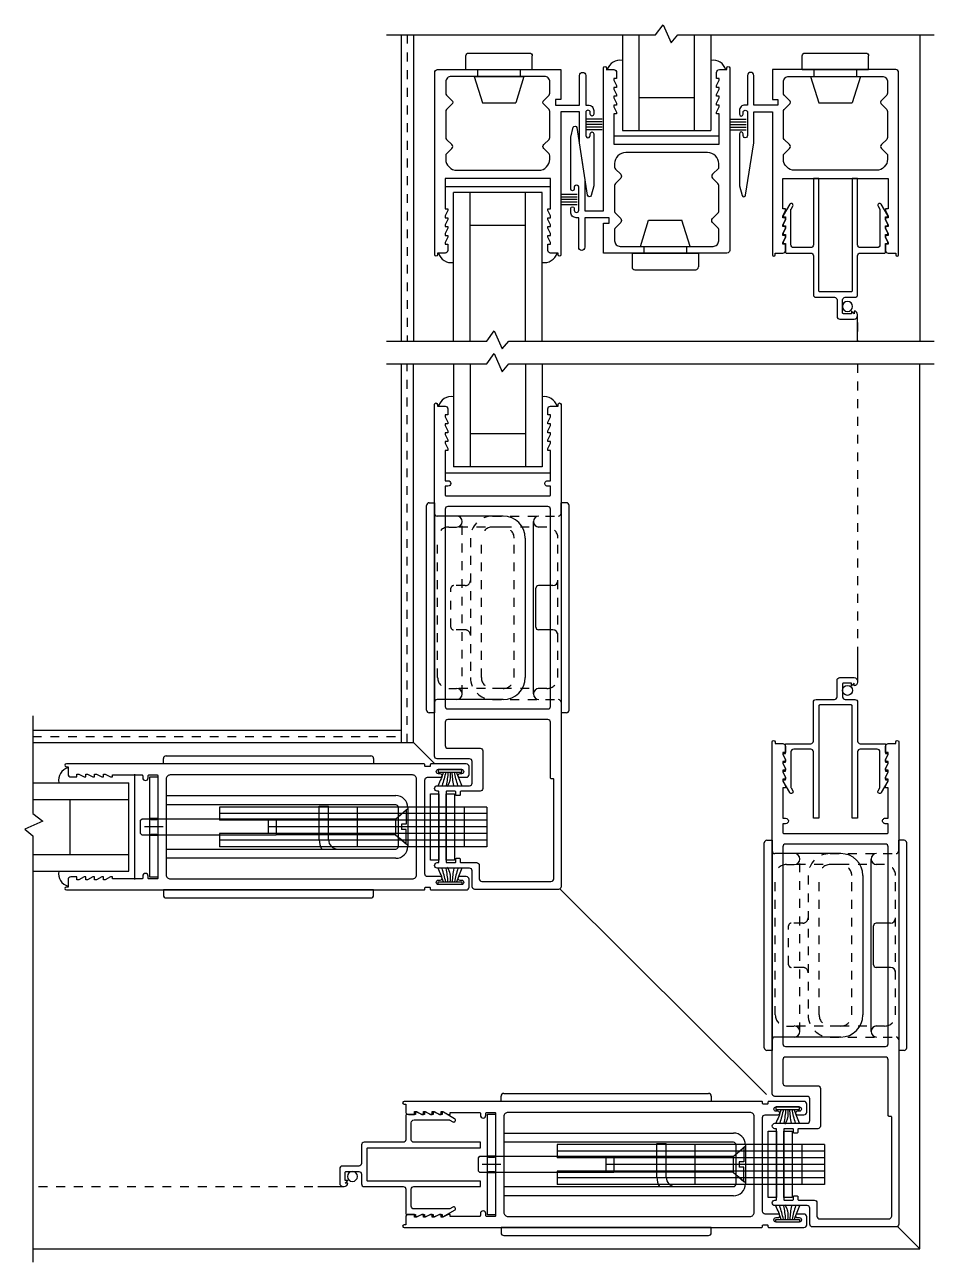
# Model space of a CAD drawing. Extents: x -12.8 to 78.6, y -69.4 to 26.9.
# Drawn here: x 5.73 to 16.01, y -7.26 to 6.73 of the extents above; entities that cross this region are included whole.
import ezdxf

# ---------------------------------------------------------------- set-up
doc = ezdxf.new("R2010")
doc.units = 0
doc.header["$LTSCALE"] = 0.25
doc.header["$MEASUREMENT"] = 0
doc.linetypes.add('HIDDEN', pattern=[0.375, 0.25, -0.125])
doc.layers.get('0').update_dxf_attribs({"linetype": 'CONTINUOUS'})
for name, color, linetype in [('FLUSH_PULLS', 5, 'CONTINUOUS'), ('GLASS-VINYL', 7, 'CONTINUOUS'), ('MISC', 7, 'CONTINUOUS'), ('SASH', 5, 'CONTINUOUS'), ('SEAL', 7, 'CONTINUOUS'), ('SILL-PAN', 7, 'CONTINUOUS'), ('VENT', 5, 'CONTINUOUS')]:
    doc.layers.add(name, color=color, linetype=linetype)
doc.styles.get("Standard").update_dxf_attribs({"font": 'simplex.shx'})

# ---------------------------------------------------------------- blocks, each defined once
blk = doc.blocks.new('A$C1D443341')
for p, q in [((0, 0.719), (0, 0.031)), ((0.188, 0.75), (0.031, 0.75)), ((0.188, 0.75), (0.188, 0)), ((0.264, 0.615), (0.188, 0.615)), ((0.264, 0.656), (0.562, 0.563)), ((0.264, 0.656), (0.264, 0.094)), ((0.562, 0.563), (0.562, 0.187)), ((0.264, 0.094), (0.562, 0.187)), ((0.188, 0), (0.031, 0)), ((0.264, 0.135), (0.188, 0.135))]:
    blk.add_line(p, q)
for centre, start, end in [((0.031, 0.719), 90, 180), ((0.031, 0.031), 180, 270)]:
    blk.add_arc(centre, 0.031, start, end)
blk = doc.blocks.new('3766 SCREEN ADAPTER')
blk.add_line((0.25, 1.836), (0.25, 1.544))
blk.add_lwpolyline([(0.21, 1.528), (0.18, 1.498), (0.18, 1.528), (0.09, 1.528, 0.414214), (0.08, 1.518), (0.08, 1.373, 0.414214), (0.11, 1.343), (0.22, 1.343, -0.414214), (0.25, 1.313), (0.25, 0.873, 0.414214), (0.28, 0.843), (0.555, 0.843, -0.414214), (0.565, 0.833), (0.565, 0.733), (0.59, 0.733), (0.59, 0.718), (0.565, 0.663), (0.565, 0.633), (0.59, 0.633), (0.59, 0.618), (0.565, 0.563), (0.565, 0.533), (0.59, 0.533), (0.59, 0.518), (0.565, 0.463), (0.565, 0.433), (0.59, 0.433), (0.59, 0.418), (0.517, 0.291, -1), (0.482, 0.311), (0.502, 0.345, 0.131652), (0.503, 0.35), (0.503, 0.75, 0.414214), (0.472, 0.781), (0.28, 0.781, 0.414214), (0.25, 0.751), (0.25, 0), (0.188, 0), (0.188, 1.271, 0.414214), (0.178, 1.281), (-0.178, 1.281, 0.414214), (-0.188, 1.271), (-0.188, 0), (-0.25, 0), (-0.25, 0.751, 0.414214), (-0.28, 0.781), (-0.472, 0.781, 0.414214), (-0.503, 0.75), (-0.503, 0.35, 0.131652), (-0.502, 0.345), (-0.482, 0.311, -1), (-0.517, 0.291), (-0.59, 0.418), (-0.59, 0.433), (-0.565, 0.433), (-0.565, 0.463), (-0.59, 0.518), (-0.59, 0.533), (-0.565, 0.533), (-0.565, 0.563), (-0.59, 0.618), (-0.59, 0.633), (-0.565, 0.633), (-0.565, 0.663), (-0.59, 0.718), (-0.59, 0.733), (-0.565, 0.733), (-0.565, 0.833, -0.414214), (-0.555, 0.843), (-0.28, 0.843, 0.414214), (-0.25, 0.873), (-0.25, 1.313, -0.414214), (-0.22, 1.343), (-0.012, 1.343, 0.414214), (0.018, 1.373), (0.018, 1.56, -0.414214), (0.048, 1.59), (0.21, 1.59, -0.414214), (0.25, 1.55), (0.25, 1.538, -0.414214), (0.21, 1.498)], format="xyb", close=True)
blk.add_circle((0.136, 1.446), 0.0563)
blk = doc.blocks.new('A$C38BD2A69')
at = {"layer": 'FLUSH_PULLS'}
for p, q in [((0, 0.03), (0, 2.345)), ((0.03, 2.375), (0.09, 2.375)), ((0.09, 2.375), (0.09, 0)), ((0.865, 2.225), (0.12, 2.225)), ((1.115, 1.975), (1.115, 0.4)), ((0.865, 0.15), (0.12, 0.15)), ((0.09, 0), (0.03, 0))]:
    blk.add_line(p, q, dxfattribs=at)
at = {"layer": 'FLUSH_PULLS', "linetype": 'HIDDEN'}
for p, q in [((0.25, 2.1), (0.34, 2.1)), ((0.865, 2.1), (0.34, 2.1)), ((0.403, 0.213), (0.403, 2.163)), ((0.125, 0.4), (0.125, 1.975)), ((0.99, 0.4), (0.99, 1.975)), ((0.25, 0.275), (0.34, 0.275)), ((0.865, 0.275), (0.34, 0.275))]:
    blk.add_line(p, q, dxfattribs=at)
at = {"layer": 'FLUSH_PULLS'}
for centre, radius, start, end in [((0.03, 2.345), 0.03, 90, 180), ((0.12, 2.255), 0.03, 180, 270), ((0.34, 2.163), 0.0625, 0, 90), ((0.34, 2.163), 0.0625, 270, 0), ((0.865, 1.975), 0.25, 0, 90), ((0.865, 0.4), 0.25, 270, 0), ((0.12, 0.12), 0.03, 90, 180), ((0.34, 0.213), 0.0625, 0, 90), ((0.34, 0.213), 0.0625, 270, 360), ((0.03, 0.03), 0.03, 180, 270)]:
    blk.add_arc(centre, radius, start, end, dxfattribs=at)
at = {"layer": 'FLUSH_PULLS', "linetype": 'HIDDEN'}
for centre, start, end in [((0.25, 1.975), 90, 180), ((0.865, 1.975), 0, 90), ((0.25, 0.4), 180, 270), ((0.865, 0.4), 270, 0)]:
    blk.add_arc(centre, 0.125, start, end, dxfattribs=at)
blk = doc.blocks.new('A$C1E0F2519')
at = {"layer": 'FLUSH_PULLS'}
for p, q in [((1.245, 2.255), (1.245, 2.375)), ((1.305, 2.375), (1.245, 2.375)), ((1.335, 0.03), (1.335, 2.345)), ((0.932, 0.213), (0.932, 2.163)), ((1.245, 0.12), (1.245, 0)), ((1.305, 0), (1.245, 0))]:
    blk.add_line(p, q, dxfattribs=at)
at = {"layer": 'FLUSH_PULLS', "linetype": 'HIDDEN'}
for p, q in [((0.47, 2.225), (1.215, 2.225)), ((1.085, 2.1), (0.47, 2.1)), ((0.995, 2.1), (0.995, 2.1)), ((0.22, 1.975), (0.22, 0.4)), ((0.345, 0.4), (0.345, 1.975)), ((1.21, 0.4), (1.21, 1.975)), ((1.085, 0.275), (0.47, 0.275)), ((0.47, 0.15), (1.215, 0.15)), ((0.995, 0.275), (0.995, 0.275))]:
    blk.add_line(p, q, dxfattribs=at)
at = {"layer": 'FLUSH_PULLS', "linetype": 'HIDDEN', "ltscale": 0.5}
for p, q in [((0, 0.968), (0, 1.408)), ((0.16, 1.438), (0.03, 1.438)), ((0.16, 0.938), (0.03, 0.938))]:
    blk.add_line(p, q, dxfattribs=at)
at = {"layer": 'FLUSH_PULLS', "ltscale": 0.5}
for p, q in [((0.96, 0.968), (0.96, 1.408)), ((1.15, 1.438), (0.99, 1.438)), ((1.15, 0.938), (0.99, 0.938))]:
    blk.add_line(p, q, dxfattribs=at)
at = {"layer": 'FLUSH_PULLS'}
for centre, radius, start, end in [((1.215, 2.255), 0.03, 270, 0), ((1.305, 2.345), 0.03, 0, 90), ((0.995, 2.163), 0.0625, 90, 180), ((0.995, 2.163), 0.0625, 180, 270), ((0.995, 0.213), 0.0625, 90, 180), ((0.995, 0.213), 0.0625, 180, 270), ((1.215, 0.12), 0.03, 0, 90), ((1.215, 0.12), 0.03, 0, 90), ((1.305, 0.03), 0.03, 270, 0)]:
    blk.add_arc(centre, radius, start, end, dxfattribs=at)
at = {"layer": 'FLUSH_PULLS', "linetype": 'HIDDEN'}
for centre, radius, start, end in [((0.47, 1.975), 0.25, 90, 180), ((0.47, 1.975), 0.125, 90, 180), ((1.085, 1.975), 0.125, 0, 90), ((0.47, 0.4), 0.25, 180, 270), ((0.47, 0.4), 0.125, 180, 270), ((1.085, 0.4), 0.125, 270, 0)]:
    blk.add_arc(centre, radius, start, end, dxfattribs=at)
at = {"layer": 'FLUSH_PULLS', "linetype": 'HIDDEN', "ltscale": 0.5}
for centre, radius, start, end in [((0.03, 1.408), 0.03, 90, 180), ((0.16, 1.498), 0.06, 270, 0), ((0.03, 0.968), 0.03, 180, 270), ((0.16, 0.878), 0.06, 0, 90)]:
    blk.add_arc(centre, radius, start, end, dxfattribs=at)
at = {"layer": 'FLUSH_PULLS', "ltscale": 0.5}
for centre, radius, start, end in [((0.99, 1.408), 0.03, 90, 180), ((1.15, 1.498), 0.06, 270, 0), ((0.99, 0.968), 0.03, 180, 270), ((1.15, 0.878), 0.06, 0, 90)]:
    blk.add_arc(centre, radius, start, end, dxfattribs=at)
blk = doc.blocks.new('3771 CORNER LEAD STILE')
for points in [[(0.932, -0.038), (0.932, 0.69, -0.414214), (0.992, 0.75), (1.48, 0.75, -0.414214), (1.54, 0.69), (1.54, -0.04, 0.414214), (1.6, -0.1), (9.515, -0.1), (9.555, -0.1, 0.999996), (9.555, -0.036), (9.515, -0.036), (9.515, 0.138, 0.414214), (9.453, 0.2), (9.315, 0.2), (9.315, 0.14), (9.275, 0.14), (9.155, 0.2), (9.115, 0.2), (9.115, 0.14), (9.075, 0.14), (8.955, 0.2), (8.915, 0.2), (8.915, 0.14), (8.875, 0.14), (8.755, 0.2), (8.715, 0.2), (8.715, 0.14), (8.675, 0.14), (8.555, 0.2), (8.515, 0.2), (8.515, 0.14), (7.829, 0.14), (7.829, 0.204, 0.999996), (7.705, 0.204), (7.705, 0.14), (7.505, 0.14, -0.414214), (7.485, 0.16), (7.485, 2.5, -0.414214), (7.505, 2.52), (7.705, 2.52), (7.705, 2.456, 1.000005), (7.829, 2.456), (7.829, 2.52), (8.515, 2.52), (8.515, 2.46), (8.555, 2.46), (8.675, 2.52), (8.715, 2.52), (8.715, 2.46), (8.755, 2.46), (8.875, 2.52), (8.915, 2.52), (8.915, 2.46), (8.955, 2.46), (9.075, 2.52), (9.115, 2.52), (9.115, 2.46), (9.155, 2.46), (9.275, 2.52), (9.315, 2.52), (9.315, 2.46), (9.453, 2.46, 0.414214), (9.515, 2.522), (9.515, 2.696), (9.555, 2.696, 1), (9.555, 2.76), (-1.353, 2.76, 0.414214), (-1.413, 2.7), (-1.413, 0.81, 0.414214), (-1.353, 0.75), (-0.992, 0.75, -0.414214), (-0.932, 0.69), (-0.932, -0.038, 1), (-0.808, -0.038), (-0.808, -0.02, -0.414214), (-0.788, 0), (0.788, 0, -0.414214), (0.808, -0.02), (0.808, -0.038, 1)], [(0.788, 0.48), (0.728, 0.48, 0.414214), (0.708, 0.46), (0.708, 0.4, 0.414214), (0.728, 0.38), (0.788, 0.38, -0.414214), (0.808, 0.36), (0.808, 0.18, -0.414214), (0.788, 0.16), (-0.788, 0.16, -0.414214), (-0.808, 0.18), (-0.808, 0.36, -0.414214), (-0.788, 0.38), (-0.728, 0.38, 0.414214), (-0.708, 0.4), (-0.708, 0.46, 0.414214), (-0.728, 0.48), (-0.788, 0.48, -0.414214), (-0.808, 0.5), (-0.808, 0.85, 0.414214), (-0.868, 0.91), (-1.173, 0.91, -0.414214), (-1.233, 0.97), (-1.233, 2.53, -0.381225), (-1.173, 2.6), (1.067, 2.6, -0.414214), (1.087, 2.58), (1.087, 2.54, 0.414214), (1.107, 2.52), (2.367, 2.52, -0.414214), (2.427, 2.46), (2.427, 0.2, -0.414214), (2.367, 0.14), (1.84, 0.14, -0.414214), (1.78, 0.2), (1.78, 0.93, 0.414214), (1.72, 0.99), (0.868, 0.99, 0.414214), (0.808, 0.93), (0.808, 0.5, -0.414214)], [(2.727, 0.14, -0.414214), (2.667, 0.2), (2.667, 2.46, -0.414214), (2.727, 2.52), (7.185, 2.52, -0.414214), (7.245, 2.46), (7.245, 0.2, -0.414214), (7.185, 0.14)]]:
    blk.add_lwpolyline(points, format="xyb", close=True)
blk = doc.blocks.new('*U83')
for centre, radius, start, end in [((-0.303, 1.135), 1.112, 287.4409, 295.9325), ((-0.19, 1.188), 1.16, 280.9256, 288.7507), ((-0.031, 1.124), 1.102, 273.1709, 281.1969), ((-0.031, -1.124), 1.102, 78.8031, 86.8291), ((-0.19, -1.188), 1.16, 71.2493, 79.0744), ((-0.303, -1.135), 1.112, 64.0675, 72.5591)]:
    blk.add_arc(centre, radius, start, end)
at = {"layer": 'SEAL'}
blk.add_lwpolyline([(0, -0.135), (0, 0.135), (0.03, 0.135), (0.03, -0.135)], close=True, dxfattribs=at)
at = {"layer": 'SEAL', "const_width": 0.015}
blk.add_lwpolyline([(0.03, 0, 0.219791), (0.196, 0.034)], format="xyb", dxfattribs=at)
at = {"flags": 9}
for tag, p in [('MANUFACTURER_PART_#', (0, -0.199)), ('FLEETWOOD_PART_#', (-0.001, -0.249))]:
    blk.add_attdef(tag, p, '', height=0.0312, dxfattribs=at)
blk = doc.blocks.new('Archetype_Latch_for_3707')
for p, q in [((-2.954, 0.713), (-2.954, 0.773)), ((-0.579, 0.713), (-2.954, 0.713)), ((-2.924, 0.803), (-0.609, 0.803)), ((-0.579, 0.773), (-0.579, 0.713)), ((-3.106, -0.568), (-3.106, 0.568)), ((-3.106, 0.568), (-3.016, 0.568)), ((-3.016, 0.568), (-3.016, -0.568)), ((-2.918, 0.25), (-2.918, 0.355)), ((-2.918, 0.355), (-0.328, 0.355)), ((-0.328, 0.25), (-2.918, 0.25)), ((0.7, 0.225), (-2.32, 0.225)), ((-2.32, 0.225), (-2.32, 0.075)), ((0.7, 0.15), (-2.32, 0.15)), ((-1.193, 0.235), (-1.088, 0.235)), ((-1.193, -0.145), (-1.193, 0.235)), ((-1.088, -0.145), (-1.088, 0.235)), ((-0.762, -0.225), (-0.762, 0.225)), ((-0.332, 0.089), (-0.211, 0.193)), ((-0.298, -0.22), (-0.298, 0.22)), ((-0.211, 0.193), (-0.211, 0.03)), ((-0.193, 0.22), (-0.193, -0.22)), ((0.45, -0.225), (0.45, 0.225)), ((0.7, 0.225), (0.7, -0.225)), ((-3.211, 0.075), (-3.193, 0.093)), ((-3.211, -0.075), (-3.211, 0.075)), ((-3.193, 0.093), (-1.68, 0.093)), ((0.7, 0.075), (-2.32, 0.075)), ((-1.768, -0.075), (-1.768, 0.075)), ((0.7, 0), (-1.768, 0)), ((-1.68, 0.093), (-1.68, -0.093)), ((-0.332, 0.089), (-1.68, 0.089)), ((-0.332, 0.089), (-0.332, -0.089)), ((-0.264, 0.03), (-0.264, -0.03)), ((-0.211, 0.03), (-0.264, 0.03)), ((-3.193, -0.093), (-3.211, -0.075)), ((-1.68, -0.093), (-3.193, -0.093)), ((0.7, -0.075), (-2.32, -0.075)), ((-2.32, -0.075), (-2.32, -0.225)), ((-0.332, -0.089), (-1.68, -0.089)), ((-0.332, -0.089), (-0.211, -0.192)), ((-0.211, -0.03), (-0.264, -0.03)), ((-0.211, -0.192), (-0.211, -0.03)), ((-2.918, -0.355), (-2.918, -0.25)), ((-2.918, -0.25), (-0.328, -0.25)), ((0.7, -0.15), (-2.32, -0.15)), ((0.7, -0.225), (-2.32, -0.225)), ((-0.328, -0.355), (-2.918, -0.355)), ((-0.328, -0.355), (-0.983, -0.355)), ((-3.016, -0.568), (-3.106, -0.568)), ((-0.579, -0.713), (-2.954, -0.713)), ((-2.954, -0.713), (-2.954, -0.773)), ((-2.924, -0.803), (-0.609, -0.803)), ((-0.579, -0.773), (-0.579, -0.713))]:
    blk.add_line(p, q)
at = {"ltscale": 0.5}
for p, q in [((-0.193, 0.205), (-0.286, 0.125)), ((-3.016, 0.095), (-3.106, 0.095)), ((-3.106, 0.095), (-3.091, 0.08)), ((-3.031, 0.08), (-3.091, 0.08)), ((-3.016, 0.095), (-3.031, 0.08)), ((-3.091, -0.08), (-3.106, -0.095)), ((-3.016, -0.095), (-3.106, -0.095)), ((-3.091, -0.08), (-3.031, -0.08)), ((-3.031, -0.08), (-3.016, -0.095)), ((-0.286, -0.125), (-0.193, -0.205))]:
    blk.add_line(p, q, dxfattribs=at)
at = {"ltscale": 0.3}
blk.add_line((-2.956, 0), (-3.166, 0), dxfattribs=at)
for centre, radius, start, end in [((-2.924, 0.773), 0.03, 90, 180), ((-0.609, 0.773), 0.03, 0, 90), ((-0.328, 0.22), 0.135, 0, 90), ((-0.328, 0.22), 0.03, 360, 90), ((-0.983, -0.145), 0.21, 180, 210), ((-0.983, -0.145), 0.105, 180, 270), ((-0.328, -0.22), 0.03, 270, 360), ((-0.328, -0.22), 0.135, 270, 0), ((-2.924, -0.773), 0.03, 180, 270), ((-0.609, -0.773), 0.03, 270, 360)]:
    blk.add_arc(centre, radius, start, end)
blk = doc.blocks.new('3707_Lock_Stile_Archetype_Female_Yoke_wLatch')
for points in [[(-4.031, 0.681), (-4.031, 0.596, 0.414214), (-4, 0.565), (-3.931, 0.565), (-3.931, 0.597), (-3.911, 0.597), (-3.851, 0.565), (-3.831, 0.565), (-3.831, 0.597), (-3.811, 0.597), (-3.751, 0.565), (-3.731, 0.565), (-3.731, 0.597), (-3.711, 0.597), (-3.651, 0.565), (-3.631, 0.565), (-3.631, 0.597), (-3.611, 0.597), (-3.551, 0.565), (-3.531, 0.565), (-3.531, 0.588), (-3.198, 0.588, -0.414214), (-3.188, 0.578), (-3.188, 0.556, 1), (-3.126, 0.556), (-3.126, 0.578, -0.414214), (-3.116, 0.588), (-3.026, 0.588, -0.414214), (-3.016, 0.578), (-3.016, -0.578, -0.414214), (-3.026, -0.588), (-3.116, -0.588, -0.414214), (-3.126, -0.578), (-3.126, -0.556, 1), (-3.188, -0.556), (-3.188, -0.578, -0.414214), (-3.198, -0.588), (-3.531, -0.588), (-3.531, -0.565), (-3.551, -0.565), (-3.611, -0.597), (-3.631, -0.597), (-3.631, -0.565), (-3.651, -0.565), (-3.711, -0.597), (-3.731, -0.597), (-3.731, -0.565), (-3.751, -0.565), (-3.811, -0.597), (-3.831, -0.597), (-3.831, -0.565), (-3.851, -0.565), (-3.911, -0.597), (-3.931, -0.597), (-3.931, -0.565), (-4, -0.565, 0.414214), (-4.031, -0.596), (-4.031, -0.681), (-4.051, -0.681, 1), (-4.051, -0.713), (-0.01, -0.713, 0.414214), (0, -0.703), (0, -0.692, -0.414214), (0.01, -0.682), (0.053, -0.682, -0.414214), (0.062, -0.692), (0.062, -0.703, 0.414214), (0.073, -0.713), (0.469, -0.713, 0.414214), (0.5, -0.682), (0.5, -0.592, 0.414214), (0.469, -0.561), (0.395, -0.561, 1.000009), (0.395, -0.601), (0.415, -0.601, -1), (0.415, -0.651), (0.155, -0.651, -1), (0.155, -0.601), (0.175, -0.601, 1.000009), (0.175, -0.561), (0.031, -0.561, -0.414214), (0, -0.53), (0, 0.53, -0.414214), (0.031, 0.561), (0.175, 0.561, 1.000009), (0.175, 0.601), (0.155, 0.601, -1), (0.155, 0.651), (0.415, 0.651, -1), (0.415, 0.601), (0.395, 0.601, 1.000009), (0.395, 0.561), (0.469, 0.561, 0.414214), (0.5, 0.592), (0.5, 0.682, 0.414214), (0.469, 0.713), (0.073, 0.713, 0.414214), (0.062, 0.703), (0.062, 0.692, -0.414214), (0.053, 0.682), (0.01, 0.682, -0.414214), (0, 0.692), (0, 0.703, 0.414214), (-0.01, 0.713), (-4.051, 0.713, 1), (-4.051, 0.681)], [(-2.922, 0.542), (-2.922, -0.542, 0.414214), (-2.876, -0.588), (-0.14, -0.588, 0.414214), (-0.094, -0.542), (-0.094, 0.542, 0.414214), (-0.14, 0.588), (-2.876, 0.588, 0.414214)]]:
    blk.add_lwpolyline(points, format="xyb", close=True)
blk.add_blockref('Archetype_Latch_for_3707', (0, 0))
at = {"layer": 'SEAL', "xscale": -1, "rotation": 90}
blk.add_blockref('*U83', (0.285, 0.651), dxfattribs=at)
at = {"layer": 'SEAL', "rotation": 90.00000000000001}
blk.add_blockref('*U83', (0.285, -0.651), dxfattribs=at)

msp = doc.modelspace()

# ---------------------------------------------------------------- linework, layer by layer
at = {"color": 5, "linetype": 'HIDDEN'}
for p, q in [((15.142, 3.36), (15.142, 3.152)), ((15.142, 2.893), (15.142, -0.407)), ((5.886, -6.408), (9.042, -6.408))]:
    msp.add_line(p, q, dxfattribs=at)
at = {"color": 7}
for points in [[(9.82, 6.614), (12.859, 6.614), (12.943, 6.728), (13.034, 6.524), (13.109, 6.614), (16.008, 6.614)], [(5.82, -1.087), (5.82, -2.192), (5.934, -2.276), (5.73, -2.368), (5.82, -2.442), (5.82, -7.264)]]:
    msp.add_lwpolyline(points, dxfattribs=at)
for points in [[(10.317, -2.717), (10.317, -1.967), (10.411, -1.967), (10.411, -2.717)], [(10.491, -2.717), (10.491, -1.967), (10.585, -1.967), (10.585, -2.717)], [(14.133, -6.533), (14.133, -5.783), (14.227, -5.783), (14.227, -6.533)], [(14.307, -6.533), (14.307, -5.783), (14.401, -5.783), (14.401, -6.533)]]:
    msp.add_lwpolyline(points, close=True)
at = {"color": 5}
for centre, start, end in [((10.535, 5.351), 315.0005, 45.0002), ((13.525, 5.015), 135.0005, 225.0002)]:
    msp.add_arc(centre, 0.031, start, end, dxfattribs=at)
at = {"layer": 'GLASS-VINYL'}
for p, q in [((12.484, 6.614), (12.484, 5.532)), ((12.671, 6.614), (12.671, 5.532)), ((13.296, 6.614), (13.296, 5.532)), ((13.484, 6.614), (13.484, 5.532)), ((12.671, 5.907), (13.296, 5.907)), ((13.579, 5.467), (12.389, 5.467)), ((12.484, 5.532), (13.484, 5.532)), ((10.481, 4.898), (11.671, 4.898)), ((10.576, 3.152), (10.576, 4.833)), ((11.576, 4.833), (10.576, 4.833)), ((10.763, 3.152), (10.763, 4.833)), ((11.388, 3.152), (11.388, 4.833)), ((11.576, 3.152), (11.576, 4.833)), ((11.388, 4.458), (10.763, 4.458))]:
    msp.add_line(p, q, dxfattribs=at)
at = {"layer": 'GLASS-VINYL', "color": 7}
for p, q in [((10.576, 2.895), (10.576, 1.728)), ((10.763, 2.895), (10.763, 1.728)), ((11.388, 2.895), (11.388, 1.728)), ((11.576, 2.895), (11.576, 1.728)), ((11.388, 2.103), (10.763, 2.103)), ((11.576, 1.728), (10.576, 1.728)), ((10.481, 1.663), (11.671, 1.663)), ((6.972, -1.747), (6.972, -2.937)), ((5.82, -1.842), (6.907, -1.842)), ((6.907, -2.842), (6.907, -1.842)), ((5.82, -2.03), (6.907, -2.03)), ((6.242, -2.655), (6.242, -2.03)), ((5.82, -2.655), (6.907, -2.655)), ((5.82, -2.842), (6.907, -2.842))]:
    msp.add_line(p, q, dxfattribs=at)
at = {"layer": 'GLASS-VINYL'}
for points in [[(9.82, 3.152), (10.951, 3.152), (11.035, 3.267), (11.126, 3.063), (11.201, 3.152), (16.008, 3.152)], [(9.82, 2.895), (10.951, 2.895), (11.035, 3.009), (11.126, 2.805), (11.201, 2.895), (16.008, 2.895)]]:
    msp.add_lwpolyline(points, dxfattribs=at)
for centre, start, end in [((12.459, 6.174), 80.7597, 162.6458), ((13.508, 6.174), 17.3542, 99.2403), ((10.551, 4.191), 197.3542, 279.2403), ((11.6, 4.191), 260.7597, 342.6458)]:
    msp.add_arc(centre, 0.153, start, end, dxfattribs=at)
at = {"layer": 'GLASS-VINYL', "color": 7}
for centre, start, end in [((10.551, 2.37), 80.7597, 162.6458), ((11.6, 2.37), 17.3542, 99.2403), ((6.265, -1.818), 107.3542, 189.2403), ((6.265, -2.867), 170.7597, 252.6458)]:
    msp.add_arc(centre, 0.153, start, end, dxfattribs=at)
at = {"layer": 'MISC'}
for p, q in [((10.363, -1.629), (10.122, -1.388)), ((14.111, -5.369), (11.776, -3.042)), ((15.846, -7.112), (15.592, -6.858))]:
    msp.add_line(p, q, dxfattribs=at)
at = {"layer": 'SASH'}
for points in [[(11.758, 4.146), (11.672, 4.146, -0.414214), (11.641, 4.177), (11.641, 4.246), (11.671, 4.246), (11.671, 4.266), (11.641, 4.326), (11.641, 4.346), (11.671, 4.346), (11.671, 4.366), (11.641, 4.426), (11.641, 4.446), (11.671, 4.446), (11.671, 4.466), (11.641, 4.526), (11.641, 4.546), (11.671, 4.546), (11.671, 4.566), (11.641, 4.626), (11.641, 4.646), (11.671, 4.646), (11.671, 4.989), (10.481, 4.989), (10.481, 4.646), (10.511, 4.646), (10.511, 4.626), (10.481, 4.566), (10.481, 4.546), (10.511, 4.546), (10.511, 4.526), (10.481, 4.466), (10.481, 4.446), (10.511, 4.446), (10.511, 4.426), (10.481, 4.366), (10.481, 4.346), (10.511, 4.346), (10.511, 4.326), (10.481, 4.266), (10.481, 4.246), (10.511, 4.246), (10.511, 4.177, -0.414214), (10.48, 4.146), (10.395, 4.146), (10.395, 4.126, -0.999996), (10.363, 4.126), (10.363, 6.189, -0.414214), (10.394, 6.22), (11.789, 6.22), (11.789, 5.882), (11.727, 5.882), (11.727, 5.82), (12, 5.82), (12, 6.154, -1), (12.07, 6.154), (12.07, 5.82), (12.098, 5.82, -0.414214), (12.16, 5.758), (12.16, 5.716, -1), (12.12, 5.716), (12.12, 5.736, 0.999996), (12.07, 5.736), (12.07, 5.476, 1.000003), (12.12, 5.476), (12.12, 5.496, -0.999994), (12.16, 5.496), (12.16, 4.908), (12.13, 4.797, -0.811415), (12.091, 4.8), (12, 5.392), (12, 5.742), (11.789, 5.742), (11.789, 4.126, -0.999996), (11.757, 4.126), (11.757, 4.146)], [(12.302, 6.22), (12.388, 6.22, -0.414214), (12.419, 6.189), (12.419, 6.12), (12.389, 6.12), (12.389, 6.1), (12.419, 6.04), (12.419, 6.02), (12.389, 6.02), (12.389, 6), (12.419, 5.94), (12.419, 5.92), (12.389, 5.92), (12.389, 5.9), (12.419, 5.84), (12.419, 5.82), (12.389, 5.82), (12.389, 5.8), (12.419, 5.74), (12.419, 5.72), (12.389, 5.72), (12.389, 5.377), (13.579, 5.377), (13.579, 5.72), (13.549, 5.72), (13.549, 5.74), (13.579, 5.8), (13.579, 5.82), (13.549, 5.82), (13.549, 5.84), (13.579, 5.9), (13.579, 5.92), (13.549, 5.92), (13.549, 5.94), (13.579, 6), (13.579, 6.02), (13.549, 6.02), (13.549, 6.04), (13.579, 6.1), (13.579, 6.12), (13.549, 6.12), (13.549, 6.189, -0.414214), (13.58, 6.22), (13.665, 6.22), (13.665, 6.24, -0.999996), (13.697, 6.24), (13.697, 4.177, -0.414214), (13.666, 4.146), (12.271, 4.146), (12.271, 4.484), (12.333, 4.484), (12.333, 4.546), (12.06, 4.546), (12.06, 4.212, -1), (11.99, 4.212), (11.99, 4.546), (11.962, 4.546, -0.414214), (11.9, 4.608), (11.9, 4.65, -1), (11.94, 4.65), (11.94, 4.63, 0.999996), (11.99, 4.63), (11.99, 4.89, 1.000003), (11.94, 4.89), (11.94, 4.87, -0.999994), (11.9, 4.87), (11.9, 5.458), (11.929, 5.568, -0.811415), (11.968, 5.566), (12.06, 4.974), (12.06, 4.624), (12.271, 4.624), (12.271, 6.24, -0.999996), (12.303, 6.24), (12.303, 6.22)], [(14.21, 4.146), (14.296, 4.146, 0.414214), (14.327, 4.177), (14.327, 4.246), (14.297, 4.246), (14.297, 4.266), (14.327, 4.326), (14.327, 4.346), (14.297, 4.346), (14.297, 4.366), (14.327, 4.426), (14.327, 4.446), (14.297, 4.446), (14.297, 4.466), (14.327, 4.526), (14.327, 4.546), (14.297, 4.546), (14.297, 4.566), (14.327, 4.626), (14.327, 4.646), (14.297, 4.646), (14.297, 4.989), (15.487, 4.989), (15.487, 4.646), (15.457, 4.646), (15.457, 4.626), (15.487, 4.566), (15.487, 4.546), (15.457, 4.546), (15.457, 4.526), (15.487, 4.466), (15.487, 4.446), (15.457, 4.446), (15.457, 4.426), (15.487, 4.366), (15.487, 4.346), (15.457, 4.346), (15.457, 4.326), (15.487, 4.266), (15.487, 4.246), (15.457, 4.246), (15.457, 4.177, 0.414214), (15.488, 4.146), (15.573, 4.146), (15.573, 4.126, 0.999996), (15.605, 4.126), (15.605, 6.189, 0.414214), (15.574, 6.22), (14.179, 6.22), (14.179, 5.882), (14.241, 5.882), (14.241, 5.82), (13.968, 5.82), (13.968, 6.154, 1), (13.898, 6.154), (13.898, 5.82), (13.87, 5.82, 0.414214), (13.808, 5.758), (13.808, 5.716, 1), (13.848, 5.716), (13.848, 5.736, -0.999996), (13.898, 5.736), (13.898, 5.476, -1.000003), (13.848, 5.476), (13.848, 5.496, 0.999994), (13.808, 5.496), (13.808, 4.908), (13.837, 4.797, 0.811415), (13.876, 4.8), (13.968, 5.392), (13.968, 5.742), (14.179, 5.742), (14.179, 4.126, 0.999996), (14.211, 4.126), (14.211, 4.146)], [(10.557, 5.329), (10.488, 5.26), (10.488, 5.208, 0.414214), (10.613, 5.083), (11.539, 5.083, 0.414214), (11.664, 5.208), (11.664, 5.247, 0.198912), (11.655, 5.269), (11.595, 5.329, -0.414214), (11.595, 5.373), (11.655, 5.432, 0.198912), (11.664, 5.454), (11.664, 5.747, 0.198912), (11.655, 5.769), (11.595, 5.829, -0.414214), (11.595, 5.873), (11.655, 5.932, 0.198912), (11.664, 5.954), (11.664, 6.082, 0.414214), (11.602, 6.144), (10.55, 6.144, 0.414214), (10.488, 6.082), (10.488, 5.954, 0.198912), (10.497, 5.932), (10.557, 5.873, -0.414214), (10.557, 5.829), (10.497, 5.769, 0.198912), (10.488, 5.747), (10.488, 5.454, 0.198912), (10.497, 5.432), (10.557, 5.373)], [(13.503, 5.037), (13.572, 5.105), (13.572, 5.158, 0.414214), (13.447, 5.283), (12.521, 5.283, 0.414214), (12.396, 5.158), (12.396, 5.118, 0.198912), (12.405, 5.096), (12.465, 5.037, -0.414214), (12.465, 4.993), (12.405, 4.933, 0.198912), (12.396, 4.911), (12.396, 4.618, 0.198912), (12.405, 4.596), (12.465, 4.537, -0.414214), (12.465, 4.493), (12.405, 4.433, 0.198912), (12.396, 4.411), (12.396, 4.284, 0.414214), (12.458, 4.222), (13.51, 4.222, 0.414214), (13.572, 4.284), (13.572, 4.411, 0.198912), (13.563, 4.433), (13.503, 4.493, -0.414214), (13.503, 4.537), (13.563, 4.596, 0.198912), (13.572, 4.618), (13.572, 4.911, 0.198912), (13.563, 4.933), (13.503, 4.993)]]:
    msp.add_lwpolyline(points, format="xyb", dxfattribs=at)
msp.add_lwpolyline([(14.366, 6.144), (15.418, 6.144, -0.414214), (15.48, 6.082), (15.48, 5.954, -0.198912), (15.471, 5.932), (15.411, 5.873, 0.414214), (15.411, 5.829), (15.471, 5.769, -0.198912), (15.48, 5.747), (15.48, 5.454, -0.198912), (15.471, 5.432), (15.411, 5.373, 0.414214), (15.411, 5.329), (15.48, 5.26), (15.48, 5.208, -0.414214), (15.355, 5.083), (14.429, 5.083, -0.414214), (14.304, 5.208), (14.304, 5.247, -0.198912), (14.313, 5.269), (14.373, 5.329, 0.414214), (14.373, 5.373), (14.313, 5.432, -0.198912), (14.304, 5.454), (14.304, 5.747, -0.198912), (14.313, 5.769), (14.373, 5.829, 0.414214), (14.373, 5.873), (14.313, 5.932, -0.198912), (14.304, 5.954), (14.304, 6.082, -0.414214)], format="xyb", close=True, dxfattribs=at)
at = {"layer": 'SEAL'}
for p, q in [((12.081, 5.664), (12.255, 5.664)), ((12.081, 5.634), (12.255, 5.634)), ((12.081, 5.604), (12.255, 5.604)), ((13.709, 5.661), (13.883, 5.661)), ((13.709, 5.631), (13.883, 5.631)), ((13.709, 5.601), (13.883, 5.601)), ((12.081, 5.574), (12.255, 5.574)), ((12.081, 5.544), (12.255, 5.544)), ((13.709, 5.571), (13.883, 5.571)), ((13.709, 5.541), (13.883, 5.541)), ((11.797, 4.814), (11.971, 4.814)), ((11.797, 4.784), (11.971, 4.784)), ((11.797, 4.754), (11.971, 4.754)), ((11.797, 4.724), (11.971, 4.724)), ((11.797, 4.694), (11.971, 4.694))]:
    msp.add_line(p, q, dxfattribs=at)
at = {"layer": 'SILL-PAN'}
for p, q in [((9.983, 6.614), (9.983, 3.152)), ((10.122, 6.614), (10.122, 3.152)), ((15.846, 6.614), (15.846, 3.152)), ((9.983, 2.895), (9.983, -1.388)), ((10.122, -1.388), (10.122, 2.895)), ((15.846, -7.112), (15.846, 2.895)), ((5.82, -1.249), (9.983, -1.249)), ((5.82, -1.388), (10.122, -1.388)), ((5.82, -7.112), (15.846, -7.112))]:
    msp.add_line(p, q, dxfattribs=at)
at = {"layer": 'SILL-PAN', "linetype": 'HIDDEN'}
for p, q in [((10.052, 6.614), (10.052, 3.152)), ((10.052, -1.388), (10.052, 2.895)), ((5.82, -1.319), (9.983, -1.319))]:
    msp.add_line(p, q, dxfattribs=at)

# ---------------------------------------------------------------- block references
at = {"layer": 'FLUSH_PULLS'}
for name, p in [('A$C38BD2A69', (10.271, -1.052)), ('A$C1E0F2519', (10.546, -1.052)), ('A$C38BD2A69', (14.087, -4.868)), ('A$C1E0F2519', (14.362, -4.868))]:
    msp.add_blockref(name, p, dxfattribs=at)
at = {"layer": 'MISC', "extrusion": (0, 0, -1), "zscale": -1, "rotation": 270}
for p in [(-11.466, 6.408), (-15.267, 6.408)]:
    msp.add_blockref('A$C1D443341', p, dxfattribs=at)
at = {"layer": 'MISC', "extrusion": (0, 0, -1), "xscale": -1, "zscale": -1, "rotation": 270}
msp.add_blockref('A$C1D443341', (-13.343, 3.958), dxfattribs=at)
at = {"layer": 'SASH', "xscale": -1}
for p, rotation in [((14.892, 4.989), 180), ((10.879, -6.158), 90)]:
    msp.add_blockref('3766 SCREEN ADAPTER', p, dxfattribs=dict(at, rotation=rotation))
at = {"layer": 'SASH'}
msp.add_blockref('3766 SCREEN ADAPTER', (14.892, -2.244), dxfattribs=at)
at = {"layer": 'VENT', "xscale": -0.5, "yscale": 0.5, "zscale": 0.5, "rotation": 270}
for p in [(10.411, -2.342), (14.227, -6.158)]:
    msp.add_blockref('3771 CORNER LEAD STILE', p, dxfattribs=at)
at = {"layer": 'VENT'}
for p in [(10.251, -2.342), (14.067, -6.158)]:
    msp.add_blockref('3707_Lock_Stile_Archetype_Female_Yoke_wLatch', p, dxfattribs=at)

doc.saveas('drawing.dxf')
